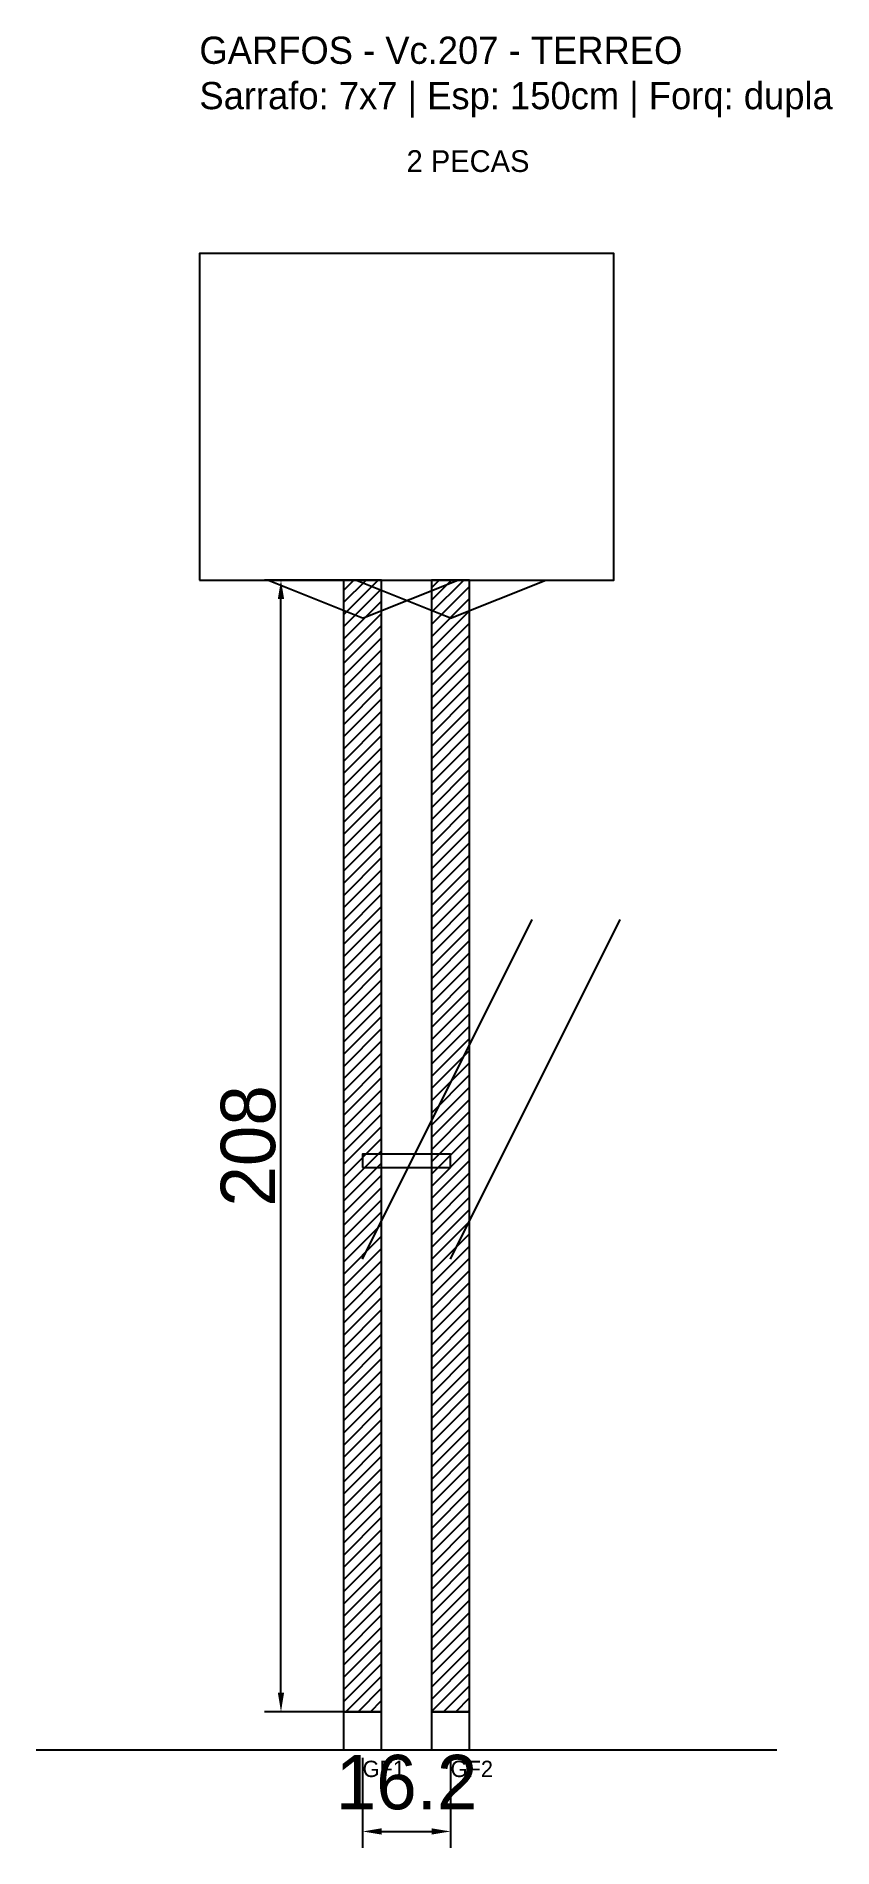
# Model space of a CAD drawing. Header units: metres. Extents: x -30 to 116, y -25 to 308.
import ezdxf

# ---------------------------------------------------------------- set-up
doc = ezdxf.new("R2010")
doc.units = ezdxf.units.M
for name, color, linetype in [('BARRA_ANCORAGEM', 1, 'Continuous'), ('COTA', 241, 'Continuous'), ('GARFOS OK', 3, 'Continuous'), ('NOME DA VIGA', 6, 'Continuous'), ('SARR_7x7', 40, 'Continuous'), ('TIRAS REESCORAMENTO', 252, 'Continuous'), ('VIGAS', 3, 'Continuous')]:
    doc.layers.add(name, color=color, linetype=linetype)
doc.dimstyles.new('EZ DXF', dxfattribs={"dimtxt": 10, "dimasz": 3.5, "dimexe": 3, "dimexo": 1.5, "dimgap": 1, "dimtad": 1, "dimdec": 1, "dimdsep": 46, "dimcen": 2.5, "dimazin": 3, "dimtfac": 1, "dimtmove": 0, "dimatfit": 3})

msp = doc.modelspace()

# ---------------------------------------------------------------- hatches: boundary and pattern name
at = {"layer": 'COTA'}
h = msp.add_hatch(dxfattribs=at)
h.set_pattern_fill('ANSI31', scale=0.5)
h.paths.add_polyline_path([(26.5, 0), (33.5, 0), (33.5, 208), (26.5, 208)])
h = msp.add_hatch(dxfattribs=at)
h.set_pattern_fill('ANSI31', scale=0.5)
h.paths.add_polyline_path([(42.68, 0), (49.68, 0), (49.68, 208), (42.68, 208)])

# ---------------------------------------------------------------- linework, layer by layer
at = {"layer": 'BARRA_ANCORAGEM'}
for p, q in [((30, 83.2), (61.2, 145.6)), ((46.18, 83.2), (77.38, 145.6))]:
    msp.add_line(p, q, dxfattribs=at)
at = {"layer": 'GARFOS OK'}
for p, q in [((30, 201), (12.5, 208)), ((12.5, 208), (47.5, 208)), ((46.18, 201), (28.68, 208)), ((28.68, 208), (63.68, 208)), ((30, 201), (47.5, 208)), ((46.18, 201), (63.68, 208))]:
    msp.add_line(p, q, dxfattribs=at)
at = {"layer": 'GARFOS OK', "linetype": 'CONTINUOUS'}
msp.add_line((-30, -7), (106.18, -7), dxfattribs=at)
at = {"layer": 'GARFOS OK'}
for points in [[(26.5, 0), (33.5, 0), (33.5, 208), (26.5, 208), (26.5, 0)], [(42.68, 0), (49.68, 0), (49.68, 208), (42.68, 208), (42.68, 0)]]:
    msp.add_lwpolyline(points, dxfattribs=at)
at = {"layer": 'SARR_7x7'}
for points in [[(26.5, -7), (33.5, -7), (33.5, 0), (26.5, 0), (26.5, -7)], [(42.68, -7), (49.68, -7), (49.68, 0), (42.68, 0), (42.68, -7)]]:
    msp.add_lwpolyline(points, dxfattribs=at)
at = {"layer": 'TIRAS REESCORAMENTO'}
msp.add_lwpolyline([(30, 100), (46.18, 100), (46.18, 102.5), (30, 102.5), (30, 100)], dxfattribs=at)
at = {"layer": 'VIGAS'}
msp.add_lwpolyline([(0, 208), (76.18, 208), (76.18, 268), (0, 268), (0, 208)], dxfattribs=at)

# ---------------------------------------------------------------- texts
at = {"layer": 'NOME DA VIGA'}
for s, height, p in [('2 PECAS', 4, (38.09, 283)), ('GF1', 3, (30, -12)), ('GF2', 3, (46.18, -12))]:
    msp.add_text(s, height=height, dxfattribs=at).set_placement(p)
at = {"layer": 'NOME DA VIGA', "insert": (0, 293), "char_height": 5, "attachment_point": 7}
msp.add_mtext('GARFOS - Vc.207 - TERREO\\PSarrafo: 7x7 | Esp: 150cm | Forq: dupla', dxfattribs=at)

# ---------------------------------------------------------------- dimensions: what is measured, and where the dimension line sits
at = {"layer": 'COTA'}
msp.add_linear_dim(base=(15, 0), p1=(30, 0), p2=(30, 208), angle=90, dimstyle='EZ DXF', dxfattribs=at).render()
msp.add_linear_dim(base=(30, -22), p1=(30, -7), p2=(46.18, -7), dimstyle='EZ DXF', dxfattribs=at).render()

doc.saveas('drawing.dxf')
